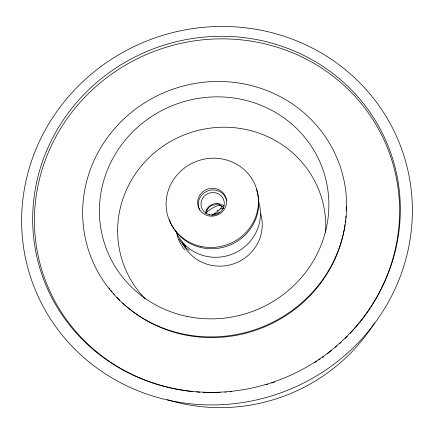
<?xml version="1.0" encoding="UTF-8"?>
<svg xmlns="http://www.w3.org/2000/svg" width="434" height="434" viewBox="0 0 434 434"><rect width="100%" height="100%" fill="white"/><g stroke="black" fill="none" stroke-linecap="round" stroke-linejoin="round"><path stroke-width="0.65" d="M223.548 208.076L223.575 208.005A6.472 1.427 22.2 0 0 223.477 207.485M206.519 210.506L209.345 206.942A8.43 6.884 -35.4 0 1 212.036 205.336L216.392 204.566M223.288 208.293L220.635 208.83M219.365 205.081L221.752 206.128L223.396 207.463M145.265 298.95A104.491 100.878 -20.1 0 1 186.615 133.954A104.491 100.878 -20.1 0 1 325.603 232.109M192.647 391.62A183.446 175.998 -20.1 0 1 44.941 161.112A183.446 175.998 -20.1 0 1 312.062 62.29A183.446 175.998 -20.1 0 1 350.086 333.372M347.357 336.198A183.446 175.998 -20.1 0 1 345.035 338.515M341.233 342.133A183.446 175.998 -20.1 0 1 339.773 343.462M336.822 346.082A183.446 175.998 -20.1 0 1 335.325 347.368M331.777 350.309A183.446 175.998 -20.1 0 1 327.1 353.97M323.916 356.33A183.446 175.998 -20.1 0 1 322.305 357.486M320.14 358.999A183.446 175.998 -20.1 0 1 318.496 360.117M316.847 361.218A183.446 175.998 -20.1 0 1 314.623 362.656M274.706 382.018A183.446 175.998 -20.1 0 1 271.559 383.086M267.762 384.291A183.446 175.998 -20.1 0 1 265.852 384.866M231.42 391.647A183.446 175.998 -20.1 0 1 230.101 391.777M226.152 392.114A183.446 175.998 -20.1 0 1 224.834 392.206M220.217 392.461A183.446 175.998 -20.1 0 1 203.107 392.417M199.83 392.233A183.446 175.998 -20.1 0 1 196.559 391.989M346.256 206.221A131.724 126.256 -20.1 0 1 346.207 210.826M345.941 216.099A131.724 126.256 -20.1 0 1 345.784 218.074M345.589 220.049A131.724 126.256 -20.1 0 1 345.285 222.685M345.019 224.655A131.724 126.256 -20.1 0 1 256.955 329.824A131.724 126.256 -20.1 0 1 122.583 302.943M119.73 300.176A131.724 126.256 -20.1 0 1 116.974 297.328M114.321 294.398A131.724 126.256 -20.1 0 1 113.458 293.406M112.184 291.898A131.724 126.256 -20.1 0 1 110.936 290.373M109.715 288.832A131.724 126.256 -20.1 0 1 108.918 287.791M374.618 322.777A177.853 171.913 -20.1 0 1 167.291 399.698M256.358 189.121A46.091 44.111 -20.1 0 1 227.373 246.056A46.091 44.111 -20.1 0 1 169.341 219.533M199.814 210.295A14.403 13.779 -20.1 0 1 208.125 190.786A14.403 13.779 -20.1 0 1 226.743 200.882M258.442 201.034A43.97 42.25 -20.1 0 1 231.517 254.405A43.97 42.25 -20.1 0 1 176.139 231.81M260.709 213.81A41.773 40.308 -20.1 0 1 234.165 263.639A41.773 40.308 -20.1 0 1 182.139 241.819M212.85 215.101A13.053 12.591 -20.1 0 1 219.664 212.568M189.11 250.152A10.655 0.732 44.3 0 1 185.041 246.984M186.007 246.8A10.66 1.335 56.2 0 1 183.408 243.311M184.976 249.973A10.671 2.533 62.5 0 1 176.974 233.476M185.709 247.624A10.666 2.479 54.8 0 1 179.302 239.183M206.269 213.056A12.358 7.91 -47.8 0 1 207.284 210.631M216.642 203.931A12.364 9.26 -29.2 0 1 219.675 204.669M217.206 210.707A12.358 1.904 -19.8 0 1 218.275 210.419M205.488 212.958A11.175 10.736 -20.1 0 1 212.828 204.186A11.175 10.736 -20.1 0 1 224.085 206.21M221.731 205.873A10.139 2.81 -31.9 0 1 211.602 215.085M205.787 213.3A10.139 2.81 -31.9 0 1 220.57 205.201M184.873 334.375A132.63 127.053 -20.1 0 0 340.864 168.538A132.63 127.053 -20.1 0 0 118.146 124.661A132.63 127.053 -20.1 0 0 184.873 334.375M187.596 316.532A115.303 110.42 -20.1 0 0 324.084 173.144A115.303 110.42 -20.1 0 0 130.743 133.9A115.303 110.42 -20.1 0 0 187.596 316.532M177.213 401.938A196.309 188.28 -20.1 0 0 402.557 151.607A196.309 188.28 -20.1 0 0 71.247 93.516A196.309 188.28 -20.1 0 0 177.213 401.938M178.331 389.401A184.71 177.115 -20.1 0 0 391.322 154.688A184.71 177.115 -20.1 0 0 79.856 98.86A184.71 177.115 -20.1 0 0 178.331 389.401M200.535 246.29A46.411 44.387 -20.1 0 0 256.847 189.853A46.411 44.387 -20.1 0 0 179.508 172.32A46.411 44.387 -20.1 0 0 200.535 246.29M209.248 215.964A14.501 13.866 -20.1 0 0 225.745 197.367A14.501 13.866 -20.1 0 0 201.235 193.32A14.501 13.866 -20.1 0 0 209.248 215.964M209.622 214.743A11.713 11.208 -20.1 0 0 223.906 200.562A11.713 11.208 -20.1 0 0 204.414 196.032A11.713 11.208 -20.1 0 0 209.622 214.743"/></g></svg>
